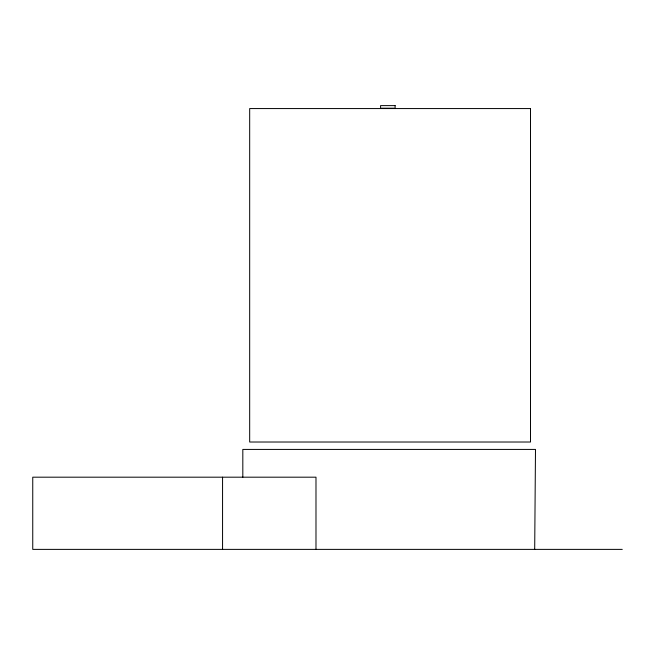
<?xml version="1.0" encoding="UTF-8"?>
<svg xmlns="http://www.w3.org/2000/svg" width="655" height="655" viewBox="0 0 655 655"><rect width="100%" height="100%" fill="white"/><g stroke="black" fill="none" stroke-linecap="round" stroke-linejoin="round"><path stroke-width="0.98" d="M222.561 549.381L222.561 477.184M534.693 549.381L535.495 449.42L242.817 449.42L242.817 477.184M622.25 549.381L32.75 549.381L32.75 477.184L315.988 477.184L315.988 549.381M395.121 105.619L380.571 105.619L380.571 108.198L395.121 108.198L395.121 105.619M530.509 108.566L249.678 108.566L249.678 442.019L530.509 442.019L530.509 108.566"/></g></svg>
